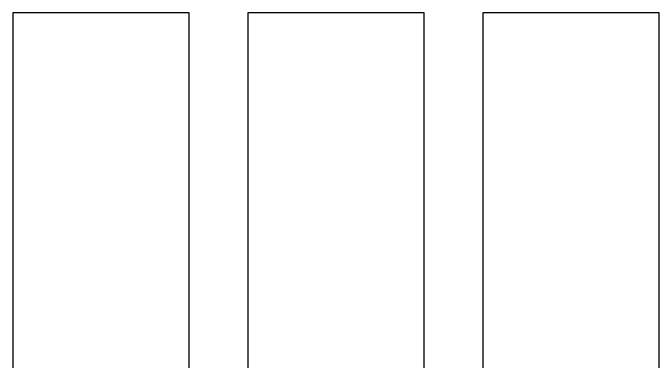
# Model space of a CAD drawing. Header units: millimetres. Extents: x -794334 to -714814, y -17806 to 22403.
# Drawn here: x -734631 to -733531, y -3390 to -2796 of the extents above; entities that cross this region are included whole.
import ezdxf
from ezdxf.xclip import XClip

# ---------------------------------------------------------------- set-up
doc = ezdxf.new("R2010")
doc.units = ezdxf.units.MM
doc.header["$XCLIPFRAME"] = 0
doc.layers.add('000 - WIPEOUT', color=250, linetype='Continuous')
doc.layers.add('A11_ALU.SOLID SHEET', color=2, linetype='Continuous')

# ---------------------------------------------------------------- blocks, each defined once
blk = doc.blocks.new('*U1271')
at = {"color": 3}
for points in [[(-437.5, -850), (437.5, -850), (437.5, -1150), (-437.5, -1150)], [(-437.5, -1250), (437.5, -1250), (437.5, -1550), (-437.5, -1550)], [(-437.5, -1650), (437.5, -1650), (437.5, -1950), (-437.5, -1950)]]:
    blk.add_wipeout(points, dxfattribs=at).dxf.layer = '000 - WIPEOUT'
at = {"layer": 'A11_ALU.SOLID SHEET', "color": 0, "linetype": 'ByBlock'}
for points in [[(-437.5, -1150), (437.5, -1150), (437.5, -850), (-437.5, -850)], [(-437.5, -1550), (437.5, -1550), (437.5, -1250), (-437.5, -1250)], [(-437.5, -1950), (437.5, -1950), (437.5, -1650), (-437.5, -1650)]]:
    blk.add_lwpolyline(points, close=True, dxfattribs=at)
blk = doc.blocks.new('*U1630')
at = {"layer": 'A11_ALU.SOLID SHEET', "color": 0, "linetype": 'ByBlock', "rotation": 90}
blk.add_blockref('*U1271', (9200, -6813), dxfattribs=at)

msp = doc.modelspace()

# ---------------------------------------------------------------- block references
at = {"layer": 'A11_ALU.SOLID SHEET'}
ref = msp.add_blockref('*U1630', (-744681.2, 3579), dxfattribs=at)
XClip(ref).set_block_clipping_path([(-45802.4668593339, -9620.0029952967), (23702.8690583039, 10334.9999958097)])

doc.saveas('drawing.dxf')
